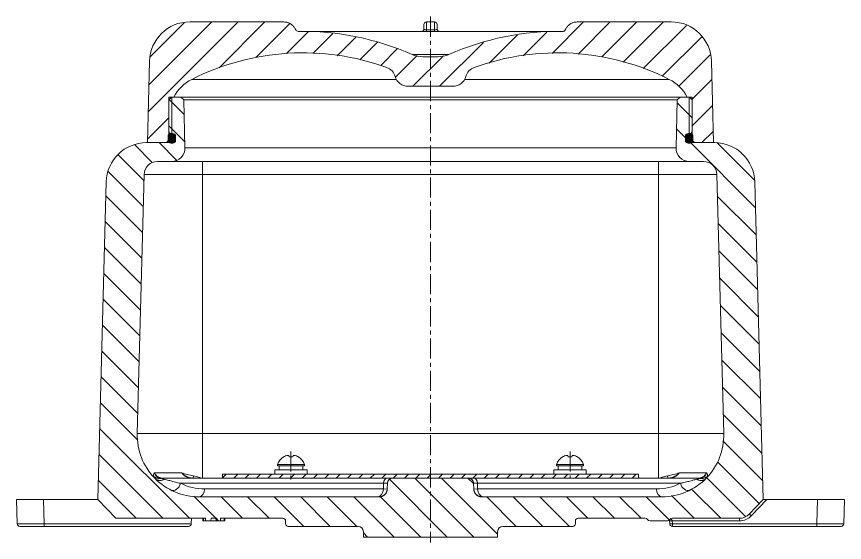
# Model space of a CAD drawing. Header units: millimetres. Extents: x -678 to 749, y -406 to 604.
# Drawn here: x -154.2 to 154.2, y 407.5 to 603.5 of the extents above; entities that cross this region are included whole.
import ezdxf

# ---------------------------------------------------------------- set-up
doc = ezdxf.new("R2010")
doc.units = ezdxf.units.MM
doc.linetypes.add('K5LT_AXLED', pattern=[12, 7.5, -1.5, 1.5, -1.5])
doc.linetypes.add('K5LT_THIN', pattern=[0])

# ---------------------------------------------------------------- blocks, each defined once
blk = doc.blocks.new('U22')
h = blk.add_hatch()
h.set_pattern_fill('', angle=45, style=0, pattern_type=0)
h.set_pattern_definition([(45, (0, 0), (-4.94975, 4.94975), [])])
h.paths.add_polyline_path([(-98.42, 556.54), (-96.42, 558.54), (-96.42, 559.05), (-97.46, 560.54), (-97.5, 560.54), (-97.5, 572.54), (-96.5, 573.54), (-96.42, 573.54), (-95.6, 573.54), (-92.71, 577.47), (-88.99, 580.13), (-77.83, 584.88), (-66.14, 588.11), (-54.13, 589.78), (-42.01, 589.86), (-29.98, 588.34), (-18.25, 585.25), (-16.3, 584.57), (-14.04, 582.92), (-13.18, 581.2), (-11.71, 578.82), (-9.19, 577.61), (-8.36, 577.54), (8.36, 577.54), (11.05, 578.32), (12.9, 580.43), (13.18, 581.2), (14.66, 583.58), (16.3, 584.57), (27.96, 587.92), (39.95, 589.71), (52.08, 589.91), (64.12, 588.51), (75.88, 585.53), (87.14, 581.04), (88.99, 580.13), (92.93, 577.25), (95.6, 573.54), (96.42, 573.54), (96.5, 573.54), (97.5, 572.54), (97.5, 560.54), (97.46, 560.54), (96.42, 559.05), (96.42, 558.54), (98.42, 556.54), (105.5, 556.54), (104.7, 586.93), (103.78, 591.73), (101.37, 595.97), (97.72, 599.22), (93.23, 601.12), (89.71, 601.54), (54.79, 601.54), (52.92, 601.18), (51.32, 600.15), (50.23, 598.59), (50.23, 598.59), (50.01, 598.28), (49.68, 598.07), (49.31, 598), (49.3, 598), (36.67, 597.43), (24.21, 595.27), (12.13, 591.55), (6.89, 589.4), (3, 588.54), (2.82, 588.54), (-2.82, 588.54), (-6.73, 589.33), (-6.89, 589.4), (-18.74, 593.79), (-31.06, 596.66), (-43.63, 597.94), (-49.3, 598), (-49.64, 598.06), (-49.94, 598.22), (-50.16, 598.47), (-50.23, 598.59), (-51.32, 600.15), (-52.92, 601.18), (-54.79, 601.54), (-89.71, 601.54), (-94.53, 600.74), (-98.83, 598.44), (-102.17, 594.88), (-104.19, 590.44), (-104.7, 586.93), (-105.5, 556.54)])
h = blk.add_hatch()
h.set_pattern_fill('', angle=-45, style=0, pattern_type=0)
h.set_pattern_definition([(-45, (0, 0), (4.94975, 4.94975), [])])
h.paths.add_polyline_path([(14.03, 431.54), (-14.03, 431.54), (-14.7, 431.42), (-15.3, 431.08), (-15.75, 430.55), (-15.99, 429.93), (-16.02, 429.61), (-16.11, 427.43), (-16.32, 426.43), (-16.87, 425.54), (-17.68, 424.9), (-18.63, 424.58), (-19.1, 424.54), (-86.28, 424.54), (-92.28, 425.34), (-97.87, 427.67), (-102.65, 431.38), (-106.3, 436.21), (-108.56, 441.82), (-109.28, 447.83), (-109.27, 448.14), (-106.75, 544.67), (-105.89, 547.34), (-103.74, 549.13), (-101.75, 549.54), (-96.5, 549.54), (-93.82, 550.32), (-91.97, 552.43), (-91.51, 554.67), (-91.97, 572.51), (-93, 573.54), (-96.5, 573.54), (-97.5, 572.54), (-97.5, 560.54), (-97.46, 560.54), (-95.99, 558.44), (-95.9, 558.16), (-95.9, 557.04), (-96.05, 556.69), (-96.4, 556.54), (-105.83, 556.54), (-110.65, 555.74), (-114.96, 553.44), (-118.3, 549.88), (-120.32, 545.44), (-120.83, 541.93), (-123.93, 423.54), (-117.29, 416.54), (-83.88, 416.54), (-83.83, 415.54), (-81.83, 415.54), (-81.78, 416.54), (-79.64, 416.54), (-79.62, 415.54), (-78.3, 415.54), (-78.27, 416.54), (-55, 416.54), (-54.29, 416.25), (-54, 415.54), (-54, 414.54), (-53.71, 413.83), (-53, 413.54), (-27, 413.54), (-25.59, 412.95), (-25, 411.54), (-25, 409.54), (25, 409.54), (25, 411.54), (25.59, 412.95), (27, 413.54), (53, 413.54), (53.71, 413.83), (54, 414.54), (54, 415.54), (54.29, 416.25), (55, 416.54), (80, 416.54), (80.71, 416.25), (80.87, 416.04), (81.47, 415.57), (81.73, 415.54), (88.27, 415.54), (88.98, 415.83), (89.13, 416.04), (89.74, 416.5), (90, 416.54), (115.14, 416.54), (117.83, 417.32), (118.77, 418.1), (123.93, 423.54), (120.83, 541.93), (119.91, 546.73), (117.5, 550.97), (113.85, 554.22), (109.35, 556.12), (105.83, 556.54), (96.4, 556.54), (96.05, 556.69), (95.9, 557.04), (95.9, 558.16), (95.99, 558.44), (97.46, 560.54), (97.5, 560.54), (97.5, 572.54), (96.5, 573.54), (93, 573.54), (91.97, 572.51), (91.51, 554.67), (92.22, 551.96), (94.28, 550.06), (96.5, 549.54), (101.75, 549.54), (104.44, 548.75), (106.28, 546.65), (106.75, 544.67), (109.27, 448.14), (108.63, 442.12), (106.45, 436.48), (102.86, 431.6), (98.13, 427.83), (92.58, 425.42), (86.59, 424.54), (86.28, 424.54), (19.1, 424.54), (18.1, 424.71), (17.19, 425.23), (16.51, 426.02), (16.16, 426.96), (16.11, 427.43), (16.02, 429.61), (15.88, 430.28), (15.52, 430.87), (14.97, 431.3), (14.34, 431.51)])
h = blk.add_hatch()
h.set_pattern_fill('', angle=45, style=0, pattern_type=0)
h.set_pattern_definition([(45, (0, 0), (-0.3535534, 0.3535534), []), (135, (0, 0), (-0.3535534, -0.3535534), [])])
h.paths.add_polyline_path([(-95, 559.29), (-96.21, 559.95), (-97.53, 559.56), (-97.8, 559.29), (-97.8, 557.02), (-96.59, 556.37), (-95.27, 556.76), (-95, 557.02)])
h.paths.add_polyline_path([(97.8, 559.29), (96.59, 559.95), (95.27, 559.56), (95, 559.29), (95, 557.02), (96.21, 556.37), (97.53, 556.76), (97.8, 557.02)])
h = blk.add_hatch()
h.set_pattern_fill('', angle=45, style=0, pattern_type=0)
h.set_pattern_definition([(45, (0, 0), (-2.12132, 2.12132), [])])
h.paths.add_polyline_path([(-77.5, 431.54), (77.5, 431.54), (77.5, 433.04), (-77.5, 433.04)])
at = {"color": 7, "linetype": 'K5LT_THIN', "lineweight": 18}
for p, q in [((-54.79, 601.54), (-89.71, 601.54)), ((1.5, 601.54), (-1.5, 601.54)), ((-1.5, 601.54), (-1.5, 598.59)), ((1.5, 601.54), (1.5, 598.59)), ((89.71, 601.54), (54.79, 601.54)), ((-2.5, 600.54), (-2.5, 598.93)), ((-1.5, 598.02), (-1.5, 598.59)), ((1.5, 598.02), (1.5, 598.59)), ((2.5, 600.54), (2.5, 598.93)), ((47.5, 598.02), (-47.5, 598.02)), ((6.89, 589.4), (-6.89, 589.4)), ((-105.5, 556.54), (-104.7, 586.93)), ((2.82, 588.54), (-2.82, 588.54)), ((105.5, 556.54), (104.7, 586.93)), ((-12.75, 580.13), (-88.99, 580.13)), ((88.99, 580.13), (12.75, 580.13)), ((-8.36, 577.54), (8.36, 577.54)), ((-97.5, 573.54), (-96.42, 573.54)), ((-97.5, 573.54), (-97.5, 557.46)), ((-96.5, 573.54), (-97.5, 572.54)), ((-97.5, 560.54), (-97.5, 572.54)), ((-93, 573.54), (-96.5, 573.54)), ((-96.42, 573.54), (-95.6, 573.54)), ((-96.42, 573.54), (-95.6, 573.54)), ((-96.42, 559.05), (-96.42, 573.54)), ((93, 573.54), (-93, 573.54)), ((-93, 573.54), (-91.97, 572.51)), ((91.97, 572.51), (-91.97, 572.51)), ((-91.51, 554.67), (-91.97, 572.51)), ((91.51, 554.67), (91.97, 572.51)), ((93, 573.54), (91.97, 572.51)), ((96.5, 573.54), (93, 573.54)), ((95.6, 573.54), (96.42, 573.54)), ((95.6, 573.54), (96.42, 573.54)), ((96.42, 573.54), (97.5, 573.54)), ((96.42, 559.05), (96.42, 573.54)), ((96.5, 573.54), (97.5, 572.54)), ((97.5, 573.54), (97.5, 557.46)), ((97.5, 560.54), (97.5, 572.54)), ((-98.42, 556.54), (-96.42, 558.54)), ((-97.8, 557.02), (-97.8, 559.29)), ((-97.46, 560.54), (-97.5, 560.54)), ((-97.46, 560.54), (-95.99, 558.44)), ((-96.42, 559.05), (-96.42, 558.54)), ((-95, 559.29), (-95, 557.02)), ((95, 559.29), (95, 557.02)), ((97.46, 560.54), (95.99, 558.44)), ((96.42, 559.05), (96.42, 558.54)), ((98.42, 556.54), (96.42, 558.54)), ((97.5, 560.54), (97.46, 560.54)), ((97.8, 557.02), (97.8, 559.29)), ((-96.4, 556.54), (-105.83, 556.54)), ((-105.5, 556.54), (-98.42, 556.54)), ((-95.9, 558.16), (-95.9, 557.04)), ((95.9, 558.16), (95.9, 557.04)), ((105.83, 556.54), (96.4, 556.54)), ((98.42, 556.54), (105.5, 556.54)), ((91.51, 554.67), (-91.51, 554.67)), ((-96.5, 549.54), (-101.75, 549.54)), ((96.5, 549.54), (-96.5, 549.54)), ((-85, 549.54), (-85, 544.67)), ((85, 549.54), (85, 544.67)), ((101.75, 549.54), (96.5, 549.54)), ((-106.75, 544.67), (-109.27, 448.14)), ((-85, 544.67), (-106.75, 544.67)), ((-85, 448.14), (-85, 544.67)), ((85, 544.67), (-85, 544.67)), ((85, 448.14), (85, 544.67)), ((106.75, 544.67), (85, 544.67)), ((109.27, 448.14), (106.75, 544.67)), ((-120.83, 541.93), (-123.93, 423.54)), ((123.93, 423.54), (120.83, 541.93)), ((-85, 448.14), (-109.27, 448.14)), ((85, 448.14), (-85, 448.14)), ((-85, 448.14), (-85, 431.54)), ((109.27, 448.14), (85, 448.14)), ((85, 448.14), (85, 431.54)), ((-54.76, 439.4), (-54.79, 439.44)), ((-52.71, 439.4), (-52.78, 439.77)), ((-51.22, 439.77), (-51.29, 439.4)), ((-49.21, 439.44), (-49.24, 439.4)), ((49.24, 439.4), (49.21, 439.44)), ((51.29, 439.4), (51.22, 439.77)), ((52.78, 439.77), (52.71, 439.4)), ((54.79, 439.44), (54.76, 439.4)), ((-57, 436.56), (-57, 436.04)), ((-52, 436.56), (-57, 436.56)), ((-52, 436.04), (-57, 436.04)), ((-56.45, 434.64), (-56.45, 436.04)), ((-47, 436.56), (-52, 436.56)), ((-47, 436.04), (-52, 436.04)), ((-47, 436.56), (-47, 436.04)), ((47, 436.56), (47, 436.04)), ((52, 436.56), (47, 436.56)), ((52, 436.04), (47, 436.04)), ((47.55, 434.64), (47.55, 436.04)), ((57, 436.56), (52, 436.56)), ((57, 436.04), (52, 436.04)), ((57, 436.56), (57, 436.04)), ((-92.7, 433.48), (-102.9, 433.48)), ((77.5, 433.04), (-77.5, 433.04)), ((-77.5, 433.04), (-77.5, 431.54)), ((-58, 433.04), (-58, 434.64)), ((-58, 434.64), (-46, 434.64)), ((-46, 433.04), (-46, 434.64)), ((46, 433.04), (46, 434.64)), ((46, 434.64), (58, 434.64)), ((58, 433.04), (58, 434.64)), ((77.5, 431.54), (77.5, 433.04)), ((102.9, 433.48), (92.7, 433.48)), ((-100.03, 431.54), (-77.5, 431.54)), ((-93.14, 429.59), (-17.49, 429.59)), ((-89.47, 431.6), (-89.47, 431.6)), ((-89.47, 431.6), (-89.47, 431.6)), ((77.5, 431.54), (-77.5, 431.54)), ((-17.57, 427.46), (-17.49, 429.59)), ((-17.49, 429.59), (-16.02, 429.61)), ((-16.11, 427.43), (-16.02, 429.61)), ((14.03, 431.54), (-14.03, 431.54)), ((16.02, 429.61), (17.49, 429.59)), ((16.11, 427.43), (16.02, 429.61)), ((17.57, 427.46), (17.49, 429.59)), ((17.49, 429.59), (93.14, 429.59)), ((77.5, 431.54), (100.03, 431.54)), ((89.47, 431.6), (89.47, 431.6)), ((89.47, 431.6), (89.47, 431.6)), ((-84.16, 427.46), (-17.57, 427.46)), ((-16.11, 427.43), (-17.57, 427.46)), ((17.57, 427.46), (16.11, 427.43)), ((17.57, 427.46), (84.16, 427.46)), ((-154, 414.51), (-154.24, 423.54)), ((-154.24, 423.54), (-144.24, 423.54)), ((-123.93, 423.54), (-144.24, 423.54)), ((-144.01, 414.51), (-144.24, 423.54)), ((-117.29, 416.54), (-123.93, 423.54)), ((-19.1, 424.54), (-86.28, 424.54)), ((86.28, 424.54), (19.1, 424.54)), ((123.93, 423.54), (118.77, 418.1)), ((119.49, 417.43), (125.28, 423.54)), ((125.28, 423.54), (123.93, 423.54)), ((125.28, 423.54), (144.24, 423.54)), ((144.24, 423.54), (144.01, 414.51)), ((144.24, 423.54), (154.24, 423.54)), ((154.24, 423.54), (154, 414.51)), ((-83.88, 416.54), (-117.29, 416.54)), ((-89.07, 416.54), (-89.13, 414.51)), ((-84.8, 416.54), (-84.78, 415.54)), ((-84.6, 416.54), (-84.58, 415.54)), ((-83.88, 416.54), (-83.83, 415.54)), ((-81.78, 416.54), (-81.83, 415.54)), ((-79.64, 416.54), (-81.78, 416.54)), ((-79.95, 416.54), (-79.92, 415.54)), ((-79.62, 415.54), (-79.64, 416.54)), ((-78.3, 415.54), (-78.27, 416.54)), ((-55, 416.54), (-78.27, 416.54)), ((-76.83, 416.54), (-76.86, 415.54)), ((-76.63, 416.54), (-76.66, 415.54)), ((80, 416.54), (55, 416.54)), ((115.14, 416.54), (90, 416.54)), ((115.14, 415.57), (115.14, 416.54)), ((-144.01, 413.53), (-153, 413.53)), ((-144.01, 413.53), (-144.01, 414.51)), ((-89.13, 414.51), (-144.01, 414.51)), ((-90.13, 413.53), (-144.01, 413.53)), ((-84.58, 415.54), (-84.78, 415.54)), ((-83.83, 415.54), (-84.58, 415.54)), ((-83.83, 415.54), (-81.83, 415.54)), ((-81.83, 415.54), (-79.92, 415.54)), ((-79.62, 415.54), (-79.92, 415.54)), ((-79.62, 415.54), (-78.3, 415.54)), ((-76.86, 415.54), (-78.3, 415.54)), ((-76.66, 415.54), (-76.86, 415.54)), ((-54, 415.54), (-54, 414.54)), ((-53, 413.54), (-27, 413.54)), ((27, 413.54), (53, 413.54)), ((54, 415.54), (54, 414.54)), ((81.73, 415.54), (88.27, 415.54)), ((89.1, 415.57), (89.13, 414.51)), ((90.1, 415.57), (115.14, 415.57)), ((90.1, 415.57), (90.13, 414.51)), ((90.13, 414.51), (144.01, 414.51)), ((90.13, 414.51), (90.13, 413.53)), ((90.13, 413.53), (144.01, 413.53)), ((144.01, 414.51), (144.01, 413.53)), ((153, 413.53), (144.01, 413.53)), ((-25, 411.54), (-25, 409.54)), ((25, 411.54), (25, 409.54)), ((-25, 409.54), (25, 409.54))]:
    blk.add_line(p, q, dxfattribs=at)
at = {"color": 30, "linetype": 'K5LT_AXLED', "lineweight": 18, "true_color": 0xff8000}
for p, q in [((0, 603.54), (0, 407.54)), ((-52, 441.44), (-52, 431.04)), ((52, 441.44), (52, 431.44))]:
    blk.add_line(p, q, dxfattribs=at)
at = {"color": 7, "linetype": 'K5LT_THIN', "lineweight": 18}
for centre, radius, start, end in [((-89.71, 586.54), 15, 90, 178.5), ((-1.5, 600.54), 1, 90, 180), ((1.5, 600.54), 1, 0, 90), ((89.71, 586.54), 15, 1.5, 90), ((-49.31, 599), 1, 204.2506, 271.0295), ((49.32, 598.99), 0.992, 269.2988, 336.078), ((-47.5, 498.02), 100, 66.0376, 91.0295), ((47.5, 498.02), 100, 88.9705, 113.9624), ((49.31, 599), 1, 271.4562, 325.9759), ((-47.5, 498.02), 92, 70.1791, 116.8061), ((-2.82, 598.54), 10, 246.0376, 270), ((2.82, 598.54), 10, 270, 293.9624), ((47.5, 498.02), 92, 63.1939, 109.8209), ((-18, 579.87), 5, 15.5063, 70.1791), ((18, 579.87), 5, 109.8209, 164.4937), ((-82.22, 566.74), 15, 116.8061, 153.0683), ((-8.36, 582.54), 5, 195.5063, 270), ((8.36, 582.54), 5, 270, 344.4937), ((82.22, 566.74), 15, 26.9317, 63.1939), ((-96.4, 558.16), 1.8, 38.9424, 141.0576), ((-96.4, 558.16), 0.5, 0, 35), ((96.4, 558.16), 1.8, 38.9424, 141.0576), ((96.4, 558.16), 0.5, 145, 180), ((-105.83, 541.54), 15, 90, 178.5), ((-96.4, 558.16), 1.8, 218.9424, 321.0576), ((-96.4, 557.04), 0.5, 270, 0), ((96.4, 558.16), 1.8, 218.9424, 321.0576), ((96.4, 557.04), 0.5, 180, 270), ((105.83, 541.54), 15, 1.5, 90), ((-96.5, 554.54), 5, 270, 1.5), ((96.5, 554.54), 5, 178.5, 270), ((-101.75, 544.54), 5, 90, 178.5), ((101.75, 544.54), 5, 1.5, 90), ((-86.28, 447.54), 23, 178.5, 270), ((86.28, 447.54), 23, 270, 1.5), ((-52, 435), 5.24, 122.14, 162.6318), ((-52, 435), 5.24, 17.3682, 57.86), ((52, 435), 5.24, 122.14, 162.6318), ((52, 435), 5.24, 17.3682, 57.86), ((-84.16, 447.46), 20, 243.3108, 270), ((-14.03, 429.54), 2, 90, 177.8791), ((14.03, 429.54), 2, 2.1209, 90), ((84.16, 447.46), 20, 270, 296.6892), ((-19.1, 427.54), 3, 270, 357.8792), ((19.1, 427.54), 3, 182.1208, 270), ((-55, 415.54), 1, 0, 90), ((55, 415.54), 1, 90, 180), ((80, 415.54), 1, 30, 90), ((90, 415.54), 1, 90, 150), ((115.14, 421.54), 5, 270, 316.5), ((115.14, 421.57), 6, 270, 316.5), ((-153, 414.53), 1, 181.5, 270), ((-90.13, 414.53), 1, 270, 358.5), ((-53, 414.54), 1, 180, 270), ((-27, 411.54), 2, 0, 90), ((27, 411.54), 2, 90, 180), ((53, 414.54), 1, 270, 0), ((81.73, 416.54), 1, 210, 270), ((88.27, 416.54), 1, 270, 330), ((88.1, 415.54), 1, 1.5, 20.8769), ((90.13, 414.53), 1, 181.5, 270), ((153, 414.53), 1, 270, 358.5)]:
    blk.add_arc(centre, radius, start, end, dxfattribs=at)
for centre, major_axis, ratio, start_param, end_param in [((-52, 435.03), (-5.24, 0), 0.981779, 5.107708, 5.266965), ((-52, 435.03), (-5.24, 0), 0.981779, 5.107708, 5.266965), ((-51.94, 435.07), (-3.99, 3.38), 0.915842, 5.606165, 5.794888), ((-51.94, 435.07), (-3.99, 3.38), 0.915842, 5.606165, 5.794888), ((-51.8, 435.07), (-1.66, 4.96), 0.259516, -0.422759, -0.234037), ((-51.8, 435.07), (-1.66, 4.96), 0.259516, -0.422759, -0.234037), ((-52, 435.26), (-5.22, 0), 0.800142, 4.575584, 4.849194), ((-52, 435.26), (-5.22, 0), 0.800142, 4.712389, 4.849194), ((-52, 435.26), (-5.22, 0), 0.800142, 4.575584, 4.712389), ((-52.2, 435.07), (1.66, 4.96), 0.259516, 0.234037, 0.422759), ((-52.2, 435.07), (1.66, 4.96), 0.259516, 0.234037, 0.422759), ((-52.06, 435.07), (3.99, 3.38), 0.915842, 0.488298, 0.67702), ((-52.06, 435.07), (3.99, 3.38), 0.915842, 0.488298, 0.67702), ((-52, 435.03), (-5.24, 0), 0.981779, 4.157813, 4.31707), ((-52, 435.03), (-5.24, 0), 0.981779, 4.157813, 4.31707), ((52, 435.03), (-5.24, 0), 0.981779, 5.107708, 5.266965), ((52, 435.03), (-5.24, 0), 0.981779, 5.107708, 5.266965), ((52.06, 435.07), (-3.99, 3.38), 0.915842, 5.606165, 5.794888), ((52.06, 435.07), (-3.99, 3.38), 0.915842, 5.606165, 5.794888), ((52.2, 435.07), (-1.66, 4.96), 0.259516, -0.422759, -0.234037), ((52.2, 435.07), (-1.66, 4.96), 0.259516, -0.422759, -0.234037), ((52, 435.26), (-5.22, 0), 0.800142, 4.575584, 4.849194), ((52, 435.26), (-5.22, 0), 0.800142, 4.712389, 4.849194), ((52, 435.26), (-5.22, 0), 0.800142, 4.575584, 4.712389), ((51.8, 435.07), (1.66, 4.96), 0.259516, 0.234037, 0.422759), ((51.8, 435.07), (1.66, 4.96), 0.259516, 0.234037, 0.422759), ((51.94, 435.07), (3.99, 3.38), 0.915842, 0.488298, 0.67702), ((51.94, 435.07), (3.99, 3.38), 0.915842, 0.488298, 0.67702), ((52, 435.03), (-5.24, 0), 0.981779, 4.157813, 4.31707), ((52, 435.03), (-5.24, 0), 0.981779, 4.157813, 4.31707), ((-52, 433.91), (0, 12.23), 0.36397, 4.77235, 4.887719), ((-52, 436.77), (0, 12.23), 0.36397, 4.59494, 4.652428), ((52, 433.91), (0, 12.23), 0.36397, 4.77235, 4.887719), ((52, 436.77), (0, 12.23), 0.36397, 4.59494, 4.652428), ((-100.03, 429.54), (0, 2), 0.707107, 0, 0.287767), ((-95.26, 429.67), (-1.35, -2.68), 0.673077, 0, 1.869311), ((-16.08, 429.54), (0, -2), 0.707107, 3.141593, 4.686209), ((16.08, 429.54), (0, 2), 0.707107, 4.738569, 6.283185), ((95.26, 429.67), (1.35, -2.68), 0.673077, 4.413874, 6.283185), ((100.03, 429.54), (0, 2), 0.707107, 5.995418, 6.283185), ((-86.28, 427.54), (0, -3), 0.707107, 0, 1.544616), ((-19.69, 427.54), (0, -3), 0.707107, 0, 1.544616), ((19.69, 427.54), (0, -3), 0.707107, 4.738569, 6.283185), ((86.28, 427.54), (0, -3), 0.707107, 4.738569, 6.283185), ((119.49, 417.41), (-0.725, 0.688), 0.018991, 4.730409, 6.283185), ((-144, 414.53), (-10, -0.03), 0.002615, 0.000062, 1.570173), ((90.13, 414.53), (1, 0.026), 0.026168, 3.141593, 4.711704), ((144, 414.53), (-10, 0.03), 0.002615, 1.57142, 3.141531)]:
    blk.add_ellipse(centre, major_axis=major_axis, ratio=ratio, start_param=start_param, end_param=end_param, dxfattribs=at)
for points, knots in [([(-50.23, 598.59), (-50.33, 598.81), (-50.52, 599.17), (-50.82, 599.59), (-51.09, 599.92), (-51.35, 600.18), (-51.65, 600.44), (-51.96, 600.67), (-52.36, 600.92), (-52.81, 601.14), (-53.33, 601.33), (-53.92, 601.48), (-54.42, 601.53), (-54.72, 601.54), (-54.79, 601.54)], [0, 0, 0, 0, 1.882039, 3.217491, 4.011767, 5.242268, 6.052928, 7.133589, 8.264717, 9.7903, 11.035503, 12.643536, 14.514535, 15, 15, 15, 15]), ([(50.23, 598.59), (50.33, 598.81), (50.52, 599.17), (50.82, 599.59), (51.09, 599.92), (51.35, 600.18), (51.65, 600.44), (51.96, 600.67), (52.36, 600.92), (52.81, 601.14), (53.33, 601.33), (53.92, 601.48), (54.42, 601.53), (54.72, 601.54), (54.79, 601.54)], [0, 0, 0, 0, 1.882043, 3.217497, 4.011775, 5.242279, 6.05294, 7.133603, 8.264733, 9.790318, 11.03552, 12.64355, 14.514539, 15, 15, 15, 15]), ([(-2.56, 598.6), (-2.56, 598.6), (-2.56, 598.6), (-2.56, 598.59), (-2.56, 598.59), (-2.56, 598.58), (-2.57, 598.58), (-2.57, 598.57), (-2.57, 598.57), (-2.57, 598.57), (-2.57, 598.56), (-2.58, 598.55), (-2.58, 598.54), (-2.59, 598.52), (-2.59, 598.51), (-2.6, 598.49), (-2.61, 598.48), (-2.62, 598.47), (-2.62, 598.46), (-2.62, 598.46), (-2.62, 598.45), (-2.63, 598.44), (-2.63, 598.43), (-2.65, 598.41), (-2.66, 598.39), (-2.68, 598.36), (-2.69, 598.35), (-2.71, 598.32), (-2.72, 598.31), (-2.76, 598.26), (-2.78, 598.24), (-2.84, 598.19), (-2.87, 598.16), (-2.93, 598.11), (-2.96, 598.09), (-3.02, 598.06), (-3.05, 598.04), (-3.09, 598.03), (-3.1, 598.02), (-3.1, 598.02)], [0, 0, 0, 0, 0.186076, 0.186076, 0.30732, 0.30732, 0.428563, 0.428563, 0.494039, 0.494039, 0.652415, 0.652415, 0.969166, 0.969166, 1.499246, 1.499246, 1.891188, 1.891188, 1.992658, 1.992658, 2.195597, 2.195597, 2.53605, 2.53605, 3.239937, 3.239937, 3.943823, 3.943823, 4.628805, 4.628805, 5.998771, 5.998771, 7.588937, 7.588937, 9.120245, 9.120245, 10.571534, 10.571534, 10.895862, 10.895862, 10.895862, 10.895862]), ([(-2.56, 598.6), (-2.56, 598.6), (-2.56, 598.59), (-2.56, 598.58), (-2.56, 598.58), (-2.56, 598.58), (-2.56, 598.58), (-2.57, 598.58), (-2.57, 598.57), (-2.57, 598.57), (-2.57, 598.57), (-2.57, 598.57), (-2.57, 598.57), (-2.57, 598.56), (-2.57, 598.56), (-2.57, 598.56), (-2.57, 598.56), (-2.58, 598.55), (-2.58, 598.55), (-2.58, 598.54), (-2.58, 598.54), (-2.58, 598.53), (-2.59, 598.53), (-2.59, 598.52), (-2.59, 598.52), (-2.59, 598.51), (-2.6, 598.5), (-2.61, 598.48), (-2.62, 598.47), (-2.63, 598.45), (-2.63, 598.44), (-2.64, 598.42), (-2.65, 598.4), (-2.67, 598.38), (-2.67, 598.37), (-2.68, 598.36), (-2.69, 598.35), (-2.69, 598.34), (-2.69, 598.34), (-2.7, 598.34), (-2.7, 598.34), (-2.7, 598.33), (-2.7, 598.33), (-2.7, 598.33), (-2.7, 598.33), (-2.7, 598.33), (-2.7, 598.33), (-2.71, 598.32), (-2.71, 598.32), (-2.71, 598.32), (-2.71, 598.32), (-2.71, 598.32), (-2.71, 598.32), (-2.71, 598.32), (-2.71, 598.31), (-2.71, 598.31), (-2.71, 598.31), (-2.72, 598.31), (-2.72, 598.31), (-2.72, 598.31), (-2.72, 598.31), (-2.72, 598.31), (-2.72, 598.31), (-2.72, 598.31), (-2.72, 598.31), (-2.72, 598.31), (-2.72, 598.31), (-2.72, 598.31), (-2.72, 598.31), (-2.72, 598.31), (-2.72, 598.31), (-2.72, 598.31)], [0, 0, 0, 0, 0.819731, 0.819731, 1.017082, 1.017082, 1.214432, 1.214432, 1.411783, 1.411783, 1.609133, 1.609133, 1.806483, 1.806483, 2.003834, 2.003834, 2.391534, 2.391534, 2.779234, 2.779234, 3.166934, 3.166934, 3.652552, 3.652552, 4.164938, 4.164938, 5.189709, 5.189709, 7.239251, 7.239251, 7.996349, 7.996349, 10.525513, 10.525513, 11.643691, 11.643691, 12.761869, 12.761869, 13.052974, 13.052974, 13.344079, 13.344079, 13.52818, 13.52818, 13.71228, 13.71228, 13.896381, 13.896381, 14.080481, 14.080481, 14.264582, 14.264582, 14.448682, 14.448682, 14.504662, 14.504662, 14.560642, 14.560642, 14.616622, 14.616622, 14.672603, 14.672603, 14.728583, 14.728583, 14.784563, 14.784563, 14.895961, 14.895961, 14.921132, 14.921132, 15, 15, 15, 15]), ([(-2.5, 598.93), (-2.5, 598.93), (-2.5, 598.91), (-2.5, 598.89), (-2.49, 598.86), (-2.47, 598.82), (-2.44, 598.78), (-2.39, 598.74), (-2.32, 598.7), (-2.23, 598.67), (-2.13, 598.65), (-2.02, 598.63), (-1.9, 598.61), (-1.79, 598.6), (-1.69, 598.6), (-1.62, 598.59), (-1.58, 598.59), (-1.55, 598.59), (-1.52, 598.59), (-1.51, 598.59), (-1.5, 598.59)], [0, 0, 0, 0, 0.540298, 1.274211, 2.25898, 3.805756, 5.584256, 7.526309, 9.325268, 11.130035, 12.848343, 14.557213, 16.168016, 17.715947, 18.904156, 19.704993, 20.134641, 20.487674, 20.758855, 21, 21, 21, 21]), ([(1.5, 598.59), (0.84, 598.59), (-0.16, 598.59), (-1.16, 598.59), (-1.5, 598.59)], [0, 0, 0, 0, 3.308777, 5, 5, 5, 5]), ([(2.5, 598.93), (2.5, 598.93), (2.5, 598.91), (2.5, 598.89), (2.49, 598.86), (2.47, 598.82), (2.44, 598.78), (2.39, 598.74), (2.32, 598.7), (2.23, 598.67), (2.13, 598.65), (2.02, 598.63), (1.9, 598.61), (1.79, 598.6), (1.69, 598.6), (1.62, 598.59), (1.58, 598.59), (1.55, 598.59), (1.52, 598.59), (1.51, 598.59), (1.5, 598.59)], [0, 0, 0, 0, 0.540274, 1.27383, 2.258294, 3.804898, 5.583342, 7.525526, 9.32431, 11.128934, 12.846651, 14.555203, 16.165715, 17.71272, 18.897413, 19.695533, 20.122812, 20.474974, 20.749717, 21, 21, 21, 21]), ([(2.56, 598.6), (2.56, 598.6), (2.56, 598.59), (2.56, 598.58), (2.56, 598.58), (2.56, 598.58), (2.56, 598.58), (2.57, 598.58), (2.57, 598.57), (2.57, 598.57), (2.57, 598.57), (2.57, 598.57), (2.57, 598.57), (2.57, 598.56), (2.57, 598.56), (2.57, 598.56), (2.57, 598.56), (2.58, 598.55), (2.58, 598.55), (2.58, 598.54), (2.58, 598.54), (2.58, 598.53), (2.59, 598.53), (2.59, 598.52), (2.59, 598.52), (2.59, 598.51), (2.6, 598.5), (2.61, 598.48), (2.62, 598.47), (2.63, 598.45), (2.63, 598.44), (2.64, 598.42), (2.65, 598.4), (2.67, 598.38), (2.67, 598.37), (2.68, 598.36), (2.69, 598.35), (2.69, 598.34), (2.69, 598.34), (2.7, 598.34), (2.7, 598.34), (2.7, 598.33), (2.7, 598.33), (2.7, 598.33), (2.7, 598.33), (2.7, 598.33), (2.7, 598.33), (2.71, 598.32), (2.71, 598.32), (2.71, 598.32), (2.71, 598.32), (2.71, 598.32), (2.71, 598.32), (2.71, 598.32), (2.71, 598.32), (2.71, 598.32), (2.71, 598.31), (2.71, 598.31), (2.71, 598.31), (2.71, 598.31), (2.72, 598.31), (2.72, 598.31), (2.72, 598.31), (2.72, 598.31), (2.72, 598.31), (2.72, 598.31), (2.72, 598.31), (2.72, 598.31), (2.72, 598.31), (2.72, 598.31), (2.72, 598.31), (2.72, 598.31), (2.72, 598.31), (2.72, 598.31), (2.72, 598.31), (2.72, 598.3), (2.58, 598.55), (2.58, 598.55), (2.72, 598.31), (2.72, 598.31), (2.73, 598.29), (2.74, 598.29), (2.74, 598.29), (2.74, 598.28), (2.74, 598.28), (2.75, 598.27), (2.75, 598.27), (2.76, 598.26), (2.77, 598.25), (2.79, 598.23), (2.8, 598.22), (2.85, 598.18), (2.88, 598.15), (2.94, 598.11), (2.97, 598.09), (3.03, 598.05), (3.06, 598.04), (3.1, 598.02), (3.1, 598.02), (3.1, 598.02)], [0, 0, 0, 0, 0.312156, 0.312156, 0.387575, 0.387575, 0.462993, 0.462993, 0.538412, 0.538412, 0.613831, 0.613831, 0.689249, 0.689249, 0.764668, 0.764668, 0.910919, 0.910919, 1.05717, 1.05717, 1.20342, 1.20342, 1.388371, 1.388371, 1.580835, 1.580835, 1.965764, 1.965764, 2.735621, 2.735621, 3.045407, 3.045407, 4.008661, 4.008661, 4.43109, 4.43109, 4.853518, 4.853518, 4.964237, 4.964237, 5.074956, 5.074956, 5.144872, 5.144872, 5.214788, 5.214788, 5.284704, 5.284704, 5.35462, 5.35462, 5.424535, 5.424535, 5.494451, 5.494451, 5.507258, 5.507258, 5.520065, 5.520065, 5.532872, 5.532872, 5.54568, 5.54568, 5.558487, 5.558487, 5.571294, 5.571294, 5.584101, 5.584101, 5.596908, 5.596908, 5.609715, 5.609715, 5.622523, 5.622523, 5.776202, 5.776202, 6.083562, 6.083562, 6.516014, 6.516014, 6.860853, 6.860853, 6.986474, 6.986474, 7.112096, 7.112096, 7.363339, 7.363339, 7.865825, 7.865825, 8.870798, 8.870798, 10.880742, 10.880742, 12.867222, 12.867222, 14.770742, 14.770742, 15.058906, 15.058906, 15.058906, 15.058906]), ([(49.3, 598), (49.38, 598), (49.49, 598.01), (49.63, 598.05), (49.75, 598.1), (49.87, 598.17), (49.98, 598.25), (50.06, 598.34), (50.15, 598.45), (50.2, 598.53), (50.23, 598.59)], [0, 0, 0, 0, 2.087133, 3.091405, 4.285098, 5.696494, 7.066927, 8.18084, 9.078292, 11, 11, 11, 11]), ([(-103.26, 432.35), (-103.26, 432.3), (-103.23, 432.19), (-103.15, 432.02), (-103.05, 431.85), (-102.92, 431.68), (-102.78, 431.52), (-102.68, 431.41), (-102.63, 431.36)], [0, 0, 0, 0, 1.813604, 3.410512, 4.964814, 6.379574, 7.782666, 9, 9, 9, 9]), ([(-103.26, 432.35), (-103.15, 432.24), (-102.94, 432.05), (-102.61, 431.82), (-102.27, 431.64), (-101.92, 431.52), (-101.55, 431.43), (-101.17, 431.39), (-100.8, 431.4), (-100.55, 431.43), (-100.43, 431.46)], [0, 0, 0, 0, 1.638181, 3.068976, 4.348918, 5.665972, 7.034075, 8.360916, 9.687537, 11, 11, 11, 11]), ([(-100.03, 431.54), (-100.17, 431.54), (-100.44, 431.56), (-100.82, 431.64), (-101.16, 431.77), (-101.5, 431.94), (-101.82, 432.16), (-102.12, 432.42), (-102.41, 432.73), (-102.67, 433.08), (-102.83, 433.34), (-102.9, 433.48)], [0, 0, 0, 0, 1.604016, 3.004432, 4.280399, 5.581343, 6.907262, 8.201194, 9.438421, 10.712086, 12, 12, 12, 12]), ([(-100.43, 431.46), (-100.47, 431.46), (-100.54, 431.47), (-100.63, 431.49), (-100.72, 431.51), (-100.82, 431.53), (-100.94, 431.57), (-101.09, 431.62), (-101.28, 431.7), (-101.5, 431.82), (-101.74, 431.98), (-101.97, 432.17), (-102.19, 432.39), (-102.4, 432.64), (-102.6, 432.91), (-102.76, 433.2), (-102.86, 433.39), (-102.9, 433.48)], [0, 0, 0, 0, 0.710799, 1.34924, 1.974384, 2.58623, 3.347407, 4.35826, 5.719974, 7.205966, 8.908083, 10.516121, 12.166391, 13.641644, 15.264718, 16.728837, 18, 18, 18, 18]), ([(-88.9, 431.54), (-89.1, 431.54), (-89.46, 431.56), (-89.97, 431.64), (-90.43, 431.77), (-90.87, 431.94), (-91.3, 432.16), (-91.69, 432.42), (-92.06, 432.73), (-92.4, 433.08), (-92.6, 433.34), (-92.7, 433.48)], [0, 0, 0, 0, 1.604016, 3.004432, 4.280399, 5.581343, 6.907262, 8.201194, 9.438421, 10.712086, 12, 12, 12, 12]), ([(-89.47, 431.6), (-89.61, 431.63), (-89.89, 431.7), (-90.29, 431.84), (-90.68, 431.99), (-91.06, 432.18), (-91.43, 432.4), (-91.77, 432.63), (-92.08, 432.87), (-92.34, 433.11), (-92.55, 433.31), (-92.66, 433.43), (-92.7, 433.48)], [0, 0, 0, 0, 1.681048, 3.158589, 4.629537, 6.113621, 7.610839, 8.973962, 10.230871, 11.477128, 12.348206, 13, 13, 13, 13]), ([(-88.3, 432.35), (-88.32, 432.24), (-88.36, 432.05), (-88.41, 431.82), (-88.45, 431.65), (-88.47, 431.57), (-88.48, 431.54)], [0, 0, 0, 0, 1.990999, 3.906493, 5.496137, 7, 7, 7, 7]), ([(88.3, 432.35), (88.32, 432.24), (88.36, 432.06), (88.41, 431.84), (88.45, 431.66), (88.47, 431.58), (88.48, 431.54)], [0, 0, 0, 0, 1.994949, 3.738752, 5.323386, 7, 7, 7, 7]), ([(88.9, 431.54), (89.1, 431.54), (89.46, 431.56), (89.97, 431.64), (90.43, 431.77), (90.87, 431.94), (91.3, 432.16), (91.69, 432.42), (92.06, 432.73), (92.4, 433.08), (92.6, 433.34), (92.7, 433.48)], [0, 0, 0, 0, 1.604016, 3.004432, 4.280399, 5.581343, 6.907262, 8.201194, 9.438421, 10.712086, 12, 12, 12, 12]), ([(89.47, 431.6), (89.61, 431.63), (89.89, 431.7), (90.29, 431.84), (90.68, 431.99), (91.06, 432.18), (91.43, 432.4), (91.77, 432.63), (92.08, 432.87), (92.34, 433.11), (92.55, 433.31), (92.66, 433.43), (92.7, 433.48)], [0, 0, 0, 0, 1.681047, 3.158587, 4.629537, 6.113626, 7.610852, 8.973979, 10.230889, 11.477147, 12.348218, 13, 13, 13, 13]), ([(100.03, 431.54), (100.17, 431.54), (100.44, 431.56), (100.82, 431.64), (101.16, 431.77), (101.5, 431.94), (101.82, 432.16), (102.12, 432.42), (102.41, 432.73), (102.67, 433.08), (102.83, 433.34), (102.9, 433.48)], [0, 0, 0, 0, 1.604016, 3.004432, 4.280399, 5.581343, 6.907262, 8.201194, 9.438421, 10.712086, 12, 12, 12, 12]), ([(100.43, 431.46), (100.47, 431.46), (100.54, 431.47), (100.63, 431.49), (100.72, 431.51), (100.82, 431.53), (100.94, 431.57), (101.09, 431.62), (101.28, 431.7), (101.5, 431.82), (101.74, 431.98), (101.97, 432.17), (102.19, 432.39), (102.4, 432.64), (102.6, 432.91), (102.76, 433.2), (102.86, 433.39), (102.9, 433.48)], [0, 0, 0, 0, 0.710807, 1.349255, 1.974405, 2.586258, 3.347442, 4.358296, 5.720018, 7.206017, 8.908142, 10.516171, 12.166427, 13.641678, 15.264744, 16.728858, 18, 18, 18, 18]), ([(103.26, 432.35), (103.15, 432.24), (102.94, 432.04), (102.59, 431.81), (102.24, 431.63), (101.89, 431.5), (101.51, 431.42), (101.13, 431.39), (100.76, 431.4), (100.54, 431.43), (100.43, 431.46)], [0, 0, 0, 0, 1.646882, 3.14135, 4.457091, 5.819683, 7.12658, 8.57603, 9.850958, 11, 11, 11, 11]), ([(-102.63, 431.36), (-102.53, 431.26), (-102.33, 431.09), (-102.02, 430.9), (-101.69, 430.77), (-101.37, 430.68), (-101.03, 430.63), (-100.68, 430.62), (-100.32, 430.66), (-99.97, 430.75), (-99.65, 430.86), (-99.39, 430.99), (-99.25, 431.07), (-99.19, 431.11)], [0, 0, 0, 0, 1.616001, 3.078958, 4.3596, 5.667652, 6.964566, 8.273767, 9.604015, 10.893355, 12.227796, 13.247112, 14, 14, 14, 14]), ([(-99.19, 431.11), (-98.91, 431.04), (-98.38, 430.9), (-97.58, 430.68), (-96.79, 430.46), (-95.96, 430.24), (-95.06, 430.01), (-94.12, 429.79), (-93.47, 429.66), (-93.14, 429.59)], [0, 0, 0, 0, 1.565221, 2.945001, 4.233682, 5.613365, 7.064684, 8.525781, 10, 10, 10, 10]), ([(-88.9, 431.54), (-88.9, 431.54), (-88.9, 431.54), (-88.91, 431.54), (-88.91, 431.54), (-88.93, 431.54), (-88.93, 431.54), (-88.95, 431.54), (-88.96, 431.54), (-88.99, 431.54), (-89.02, 431.54), (-89.08, 431.54), (-89.13, 431.55), (-89.22, 431.56), (-89.27, 431.56), (-89.37, 431.58), (-89.42, 431.59), (-89.47, 431.6), (-89.47, 431.6), (-89.47, 431.6)], [0.000026, 0.000026, 0.000026, 0.000026, 0.0125, 0.0125, 0.45459, 0.45459, 0.909233, 0.909233, 1.818518, 1.818518, 3.637089, 3.637089, 7.274231, 7.274231, 11.274231, 11.274231, 15.274231, 15.274231, 15.349047, 15.349047, 15.349047, 15.349047]), ([(-89.19, 431.54), (-89.22, 431.55), (-89.25, 431.55), (-89.34, 431.57), (-89.4, 431.59), (-89.47, 431.6)], [15.574466, 15.574466, 15.574466, 15.574466, 17.6, 17.6, 22, 22, 22, 22]), ([(88.9, 431.54), (88.9, 431.54), (88.9, 431.54), (88.91, 431.54), (88.91, 431.54), (88.93, 431.54), (88.93, 431.54), (88.95, 431.54), (88.96, 431.54), (88.99, 431.54), (89.02, 431.54), (89.08, 431.54), (89.13, 431.55), (89.22, 431.56), (89.27, 431.56), (89.37, 431.58), (89.42, 431.59), (89.47, 431.6), (89.47, 431.6), (89.47, 431.6)], [0.000026, 0.000026, 0.000026, 0.000026, 0.0125, 0.0125, 0.45459, 0.45459, 0.909233, 0.909233, 1.818518, 1.818518, 3.637089, 3.637089, 7.274231, 7.274231, 11.274231, 11.274231, 15.274231, 15.274231, 15.349047, 15.349047, 15.349047, 15.349047]), ([(93.14, 429.59), (93.56, 429.67), (94.32, 429.84), (95.35, 430.08), (96.25, 430.31), (97.06, 430.53), (97.8, 430.74), (98.51, 430.93), (98.96, 431.05), (99.19, 431.11)], [0, 0, 0, 0, 1.855076, 3.46516, 4.867372, 6.204816, 7.477494, 8.708593, 10, 10, 10, 10]), ([(100.43, 431.46), (100.39, 431.44), (100.31, 431.42), (100.18, 431.38), (100.05, 431.35), (99.92, 431.31), (99.77, 431.27), (99.53, 431.2), (99.32, 431.15), (99.19, 431.11)], [0, 0, 0, 0, 1.363996, 2.565016, 3.603062, 4.568392, 5.715509, 7.193173, 10, 10, 10, 10]), ([(102.63, 431.36), (102.53, 431.26), (102.33, 431.09), (102.02, 430.9), (101.69, 430.77), (101.37, 430.68), (101.03, 430.63), (100.68, 430.62), (100.32, 430.66), (99.97, 430.75), (99.65, 430.86), (99.39, 430.99), (99.25, 431.07), (99.19, 431.11)], [0, 0, 0, 0, 1.616002, 3.078958, 4.359599, 5.66765, 6.964562, 8.27376, 9.604006, 10.893344, 12.227784, 13.247104, 14, 14, 14, 14]), ([(90.1, 415.57), (90.03, 415.56), (89.9, 415.56), (89.73, 415.56), (89.58, 415.56), (89.45, 415.55), (89.33, 415.55), (89.23, 415.56), (89.16, 415.56), (89.11, 415.56), (89.1, 415.56), (89.1, 415.57)], [0, 0, 0, 0, 1.561461, 2.923787, 4.140881, 5.390404, 6.677434, 7.946859, 9.221396, 10.469935, 12, 12, 12, 12]), ([(90.1, 415.57), (90.09, 415.6), (90.09, 415.65), (90.06, 415.73), (90.03, 415.81), (89.97, 415.89), (89.91, 415.97), (89.83, 416.04), (89.74, 416.11), (89.64, 416.18), (89.51, 416.25), (89.42, 416.29), (89.37, 416.31)], [0, 0, 0, 0, 1.013814, 1.902178, 2.883091, 4.002196, 5.242238, 6.456978, 7.777289, 9.253412, 10.958986, 13, 13, 13, 13])]:
    blk.add_open_spline(points, degree=3, knots=knots, dxfattribs=at)
for points in [[(-103.26, 432.35), (-103.27, 432.69), (-103.09, 433.01), (-102.9, 433.48)], [(-88.3, 432.35), (-89.9, 432.69), (-91.34, 433.01), (-92.7, 433.48)], [(-88.3, 432.35), (-87.96, 432.28), (-87.31, 432.12), (-86.38, 431.84), (-85.79, 431.64), (-85.5, 431.54)], [(88.3, 432.35), (87.96, 432.28), (87.31, 432.12), (86.38, 431.84), (85.79, 431.64), (85.5, 431.54)], [(88.3, 432.35), (89.9, 432.69), (91.34, 433.01), (92.7, 433.48)], [(103.26, 432.35), (103.24, 432.09), (102.99, 431.72), (102.63, 431.36)], [(103.26, 432.35), (103.27, 432.69), (103.09, 433.01), (102.9, 433.48)], [(-100.43, 431.46), (-100.12, 431.37), (-99.67, 431.24), (-99.19, 431.11)]]:
    blk.add_open_spline(points, degree=3, dxfattribs=at)
for points, weights in [([(-14.03, 431.54), (-15.95, 431.54), (-16.02, 429.61)], [1, 0.720071413146, 1]), ([(14.03, 431.54), (15.95, 431.54), (16.02, 429.61)], [1, 0.720071413146, 1]), ([(-19.1, 424.54), (-16.21, 424.54), (-16.11, 427.43)], [1, 0.720071497469, 1]), ([(19.1, 424.54), (16.21, 424.54), (16.11, 427.43)], [1, 0.720071497469, 1])]:
    blk.add_rational_spline(points, weights, degree=2, dxfattribs=at)
blk = doc.blocks.new('U0')
blk.add_blockref('U22', (0, 0))

msp = doc.modelspace()

# ---------------------------------------------------------------- block references
msp.add_blockref('U0', (0, 0))

doc.saveas('drawing.dxf')
